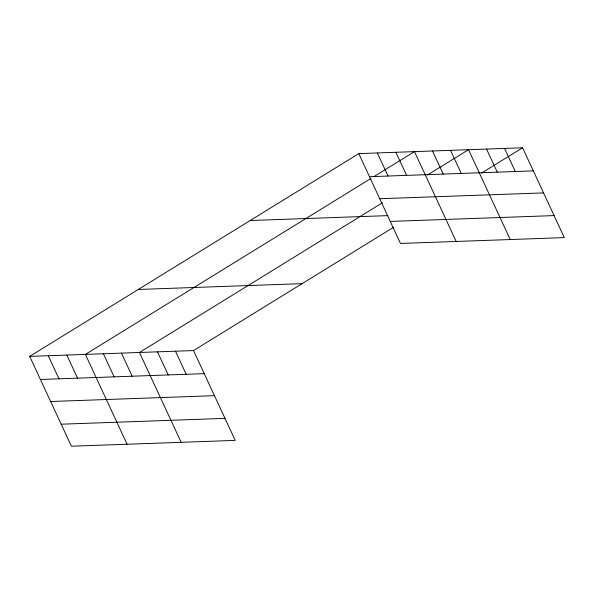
<?xml version="1.0" encoding="UTF-8"?>
<svg xmlns="http://www.w3.org/2000/svg" width="594" height="594" viewBox="0 0 594 594"><rect width="100%" height="100%" fill="white"/><g stroke="black" fill="none" stroke-linecap="round" stroke-linejoin="round"><path stroke-width="0.89" d="M29.7 356.385L193.518 350.557L235.224 440.392L71.399 446.22L29.7 356.385L358.776 153.608L522.601 147.78L564.3 237.615L400.482 243.443L358.776 153.608M371.042 178.393L85.402 354.403L127.101 444.238M374.138 176.477L414.478 151.626L456.177 241.461M382.439 202.754L139.464 352.48L181.163 442.315M427.428 175.037L468.54 149.703L510.239 239.538M193.518 350.557L393.8 227.146M481.489 173.114L522.601 147.78M369.498 176.7L533.323 170.872M379.722 198.73L543.54 192.902M250.185 220.523L387.875 215.622M390.258 221.421L554.076 215.592M138.298 289.471L302.116 283.642M40.422 379.477L204.239 373.656M50.646 401.507L214.464 395.678M61.175 424.198L225 418.369M504.581 148.418L515.302 171.518M486.56 149.064L497.282 172.156M450.519 150.341L461.241 173.441M432.499 150.987L443.221 174.079M395.908 152.287L406.63 175.379M377.346 152.948L388.068 176.039M175.505 351.195L186.219 374.294M157.484 351.841L168.199 374.933M121.443 353.118L132.158 376.217M103.423 353.764L114.137 376.856M66.832 355.064L77.554 378.163M48.27 355.724L58.984 378.816"/></g></svg>
